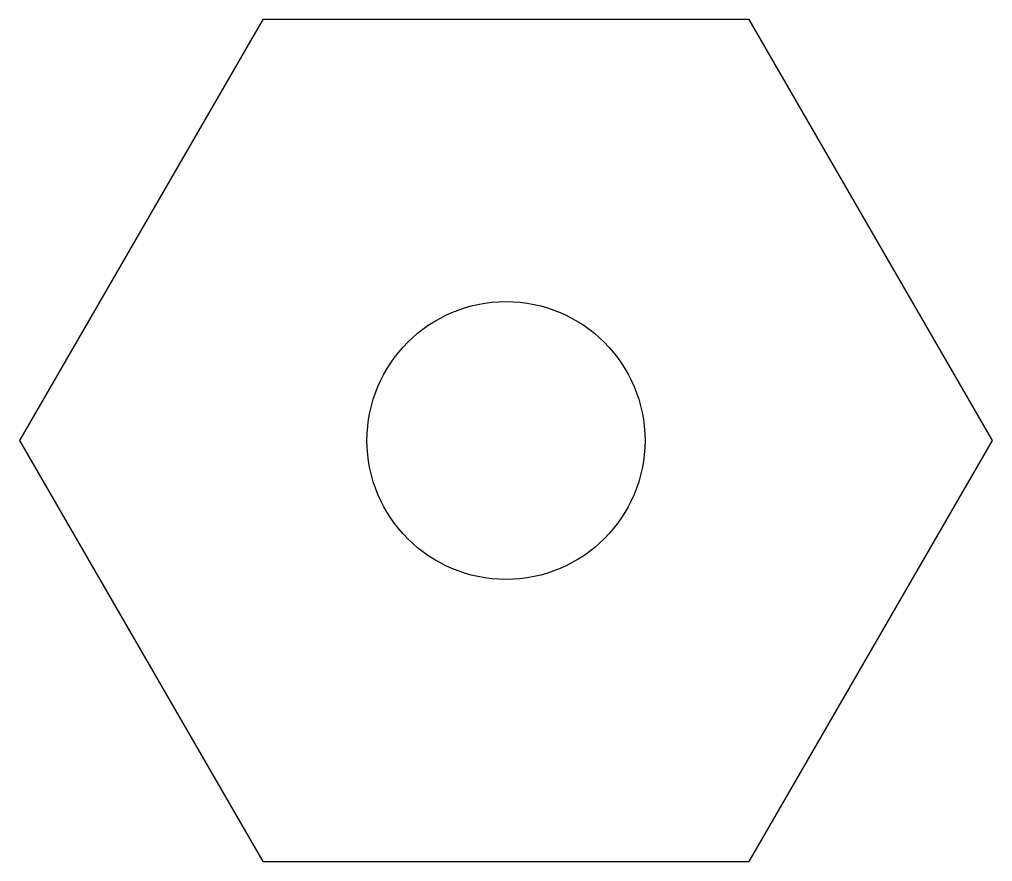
# Model space of a CAD drawing. Header units: millimetres. Extents: x -35 to 35, y -30.3 to 30.3.
import ezdxf

# ---------------------------------------------------------------- set-up
doc = ezdxf.new("R2010")
doc.units = ezdxf.units.MM
doc.layers.get('0').update_dxf_attribs({"linetype": 'CONTINUOUS'})

msp = doc.modelspace()

# ---------------------------------------------------------------- linework, layer by layer
for p, q in [((-17.5, 30.311), (-35, 0)), ((17.5, 30.311), (-17.5, 30.311)), ((35, 0), (17.5, 30.311)), ((-35, 0), (-17.5, -30.311)), ((17.5, -30.311), (35, 0)), ((-17.5, -30.311), (17.5, -30.311))]:
    msp.add_line(p, q)
msp.add_circle((0, 0), 10)

doc.saveas('drawing.dxf')
